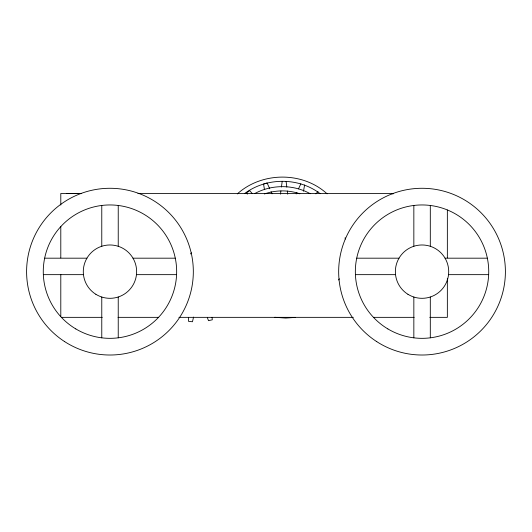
<?xml version="1.0" encoding="UTF-8"?>
<svg xmlns="http://www.w3.org/2000/svg" width="532" height="532" viewBox="0 0 532 532"><rect width="100%" height="100%" fill="white"/><g stroke="black" fill="none" stroke-linecap="round" stroke-linejoin="round"><path stroke-width="0.8" d="M280.484 194.147L280.909 190.988M281.441 187.038L282.186 181.512M303.499 191.254L304.597 184.976M193.542 317.085L192.471 321.747L188.594 321.395L188.408 317.411M296.171 193.927L296.836 192.484M298.512 188.867L300.846 183.806M338.591 279.978L339.356 278.815M315.875 193.867L318.003 191.5M237.272 193.947C261.771 171.716 302.608 171.304 327.1 193.828M244.501 193.628C266.233 177.322 298.485 177.096 320.158 193.688M254.748 193.548C271.732 184.331 293.312 184.325 310.229 193.715M264.377 193.967C275.736 189.951 288.444 189.864 299.842 193.788M295.114 317.431L285.717 318.07L274.805 317.291M81.336 193.415L66.52 193.475M81.689 193.475L60.794 193.475L60.794 205.039M137.941 193.475L393.434 193.475M391.738 193.768L393.387 193.768M44.648 258.186L86.935 258.186M132.993 258.186L175.281 258.186M356.719 258.186L399.007 258.186M445.065 258.186L487.352 258.186M43.338 274.652L83.458 274.652M136.471 274.652L176.591 274.652M355.409 274.652L395.529 274.652M448.543 274.652L488.662 274.652M61.626 317.351L102.27 317.351M118.031 317.351L158.676 317.351M178.892 317.351L353.348 317.351M373.524 317.351L414.175 317.351M429.776 317.351L447.352 317.351L447.352 278.535M252.328 193.628L249.688 190.642L246.609 192.73L247.32 194.153M269.731 188.76L267.104 182.955L263.546 184.039L264.464 189.538M271.047 191.66L272.038 193.834M207.38 317.677L208.504 320.663L212.295 319.798L212.082 317.418M286.11 181.525L286.815 187.058M287.313 191.008L287.719 194.173M345.115 237.757L345.221 239.081M447.352 209.994L447.352 257.894M430.308 205.472L430.308 246.283M430.308 297.009L430.308 337.827M413.843 205.458L413.843 246.263M413.843 297.036L413.843 337.833M118.237 205.472L118.237 246.283M118.237 297.009L118.237 337.827M101.772 205.458L101.772 246.263M101.772 297.036L101.772 337.833M60.794 226.512L60.794 257.894M60.794 274.406L60.794 316.527M190.536 253.937A7.109 7.109 0 0 1 191.527 252.86M376.762 341.65A83.364 83.364 0 0 0 505.294 275.849A83.364 83.364 0 0 0 384.051 197.439A83.364 83.364 0 0 0 376.762 341.65M387.881 328.929A66.693 66.693 0 0 0 488.722 272.584A66.693 66.693 0 0 0 389.504 213.425A66.693 66.693 0 0 0 387.881 328.929M407.931 294.289A26.68 26.68 0 0 0 448.695 272.544A26.68 26.68 0 0 0 409.48 248.112A26.68 26.68 0 0 0 407.931 294.289M64.691 341.65A83.364 83.364 0 0 0 193.222 275.849A83.364 83.364 0 0 0 71.98 197.439A83.364 83.364 0 0 0 64.691 341.65M75.81 328.929A66.693 66.693 0 0 0 176.651 272.584A66.693 66.693 0 0 0 77.433 213.425A66.693 66.693 0 0 0 75.81 328.929M95.86 294.289A26.68 26.68 0 0 0 136.624 272.544A26.68 26.68 0 0 0 97.409 248.112A26.68 26.68 0 0 0 95.86 294.289"/></g></svg>
